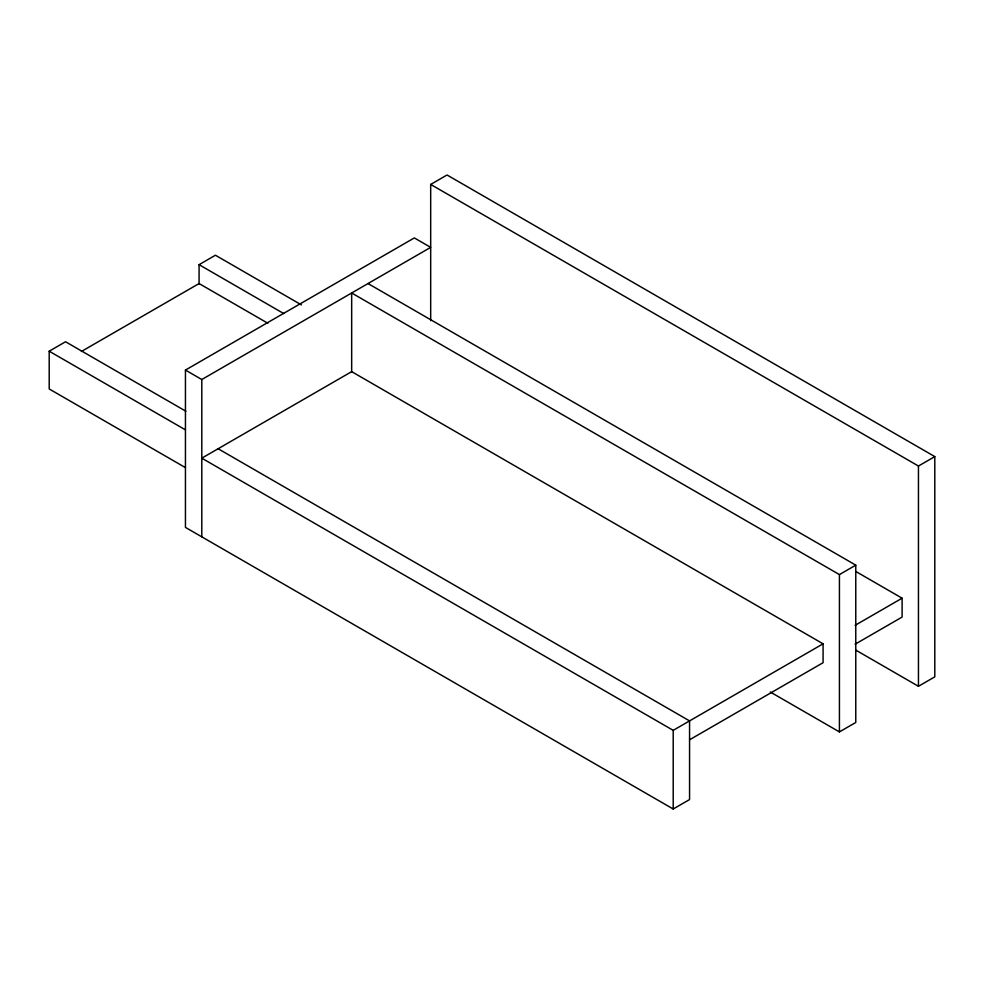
<?xml version="1.0" encoding="UTF-8"?>
<svg xmlns="http://www.w3.org/2000/svg" width="984" height="984" viewBox="0 0 984 984"><rect width="100%" height="100%" fill="white"/><g stroke="black" fill="none" stroke-linecap="round" stroke-linejoin="round"><path stroke-width="1.48" d="M185.447 467.621L49.2 388.951L49.2 351.202L65.547 341.756L185.927 411.251M199.075 284.302L199.075 264.671L215.422 255.225L301.399 304.868M81.414 351.472L199.075 283.552L267.857 323.256M430.684 320.686L430.684 184.438L447.043 174.992L934.8 456.601L934.8 676.857L918.453 686.291L855.982 650.227M185.447 370.07L414.338 237.919L430.684 247.365L201.794 379.517L185.447 370.07L185.447 527.399L673.204 809.008L689.563 799.561L689.563 720.903L218.141 448.741M430.684 184.438L918.453 466.035L934.8 456.601M351.669 372.407L351.669 292.986L839.426 574.594L855.773 565.148L855.773 722.477L839.426 731.911L770.312 692.023M823.079 643.819L351.669 371.644L201.794 458.175L673.204 730.349L823.079 643.819L823.079 662.699L689.563 739.784M855.096 625.332L902.107 598.198L902.107 617.066L855.096 644.212M368.016 283.552L855.773 565.148M855.625 571.36L902.107 598.198M199.075 264.671L283.724 313.552M49.2 351.202L185.447 429.86M918.453 466.035L918.453 686.291M839.426 574.594L839.426 731.911M673.204 730.349L673.204 809.008M201.794 379.517L201.794 536.833"/></g></svg>
